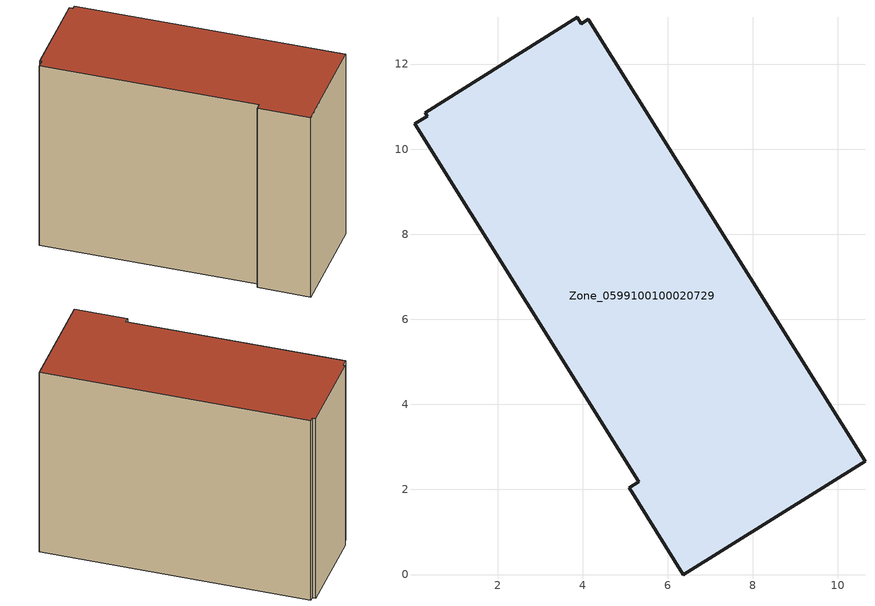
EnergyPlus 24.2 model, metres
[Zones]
Zone_0599100100020729
 floor ground (C_G): 4.14,13.05 10.64,2.66 6.37,0 5.09,2.04 5.32,2.18 0.05,10.6 0.35,10.78 0.3,10.86 3.88,13.1 3.97,12.95 z0
 wall outside (C_F): 5.09,2.04 6.37,0 10.64,2.66 4.14,13.05 3.97,12.95 3.88,13.1 0.3,10.86 0.35,10.78 0.05,10.6 5.32,2.18 5.09,2.04 z0:9.4
 roof outside (C_R): 4.14,13.05 3.97,12.95 3.88,13.1 0.3,10.86 0.35,10.78 0.05,10.6 5.32,2.18 5.09,2.04 6.37,0 10.64,2.66 z9.4
[BUILDING]
Pand.0599100100020729: North Axis=0; Terrain=City; Loads Convergence Tolerance Value=0.04; Temperature Convergence Tolerance Value=0.4; Solar Distribution=FullExterior; Maximum Number of Warmup Days=25; Minimum Number of Warmup Days=1
[Site:Location]
Rotterdam.The.Hague.AP_ZH_NLD Design_Conditions: Latitude=51.96; Longitude=4.45; Time Zone=1; Elevation=-4.5
[SITE:GROUNDTEMPERATURE:BUILDINGSURFACE]
18, 18, 18, 18, 18, 18, 18, 18, 18, 18, 18, 18
[MATERIAL] Thermal Absorptance=0.9; Solar Absorptance=0.7; Visible Absorptance=0.7
Name | Roughness | Thickness | Conductivity | Density | Specific Heat
G.TC.2015-2018 | MediumSmooth | 0.15 | 0.0428571 | 540 | 1210
F.TC.2015-2018 | Rough | 0.3 | 0.0666667 | 1920 | 840
R.TC.2015-2018 | MediumRough | 0.2 | 0.0333333 | 1500 | 1000
[CONSTRUCTION]
C_G: G.TC.2015-2018
C_F: F.TC.2015-2018
C_R: R.TC.2015-2018
[ZONE]
Zone_0599100100020729: Type=1; Multiplier=1; Ceiling Height=Autocalculate; Volume=Autocalculate; Floor Area=autocalculate; Part of Total Floor Area=Yes
[ZONEINFILTRATION:DESIGNFLOWRATE]
Infil_Zone_0599100100020729: Zone or ZoneList or Space or SpaceList=Zone_0599100100020729; Schedule=AlwaysOn; Design Flow Rate Calculation Method=Flow/Area; Flow Rate per Floor Area=0.0015; Constant Term Coefficient=1; Temperature Term Coefficient=0; Velocity Term Coefficient=0; Velocity Squared Term Coefficient=0
[HVACTEMPLATE:ZONE:IDEALLOADSAIRSYSTEM]
Zone_0599100100020729: Maximum Heating Supply Air Temperature=50; Minimum Cooling Supply Air Temperature=13; Maximum Heating Supply Air Humidity Ratio=0.0156; Minimum Cooling Supply Air Humidity Ratio=0.0077; Heating Limit=NoLimit; Cooling Limit=NoLimit; Dehumidification Control Type=ConstantSensibleHeatRatio; Cooling Sensible Heat Ratio=0.7; Dehumidification Setpoint=60; Humidification Control Type=None; Humidification Setpoint=30; Outdoor Air Method=None; Outdoor Air Flow Rate per Person=0.00944; Outdoor Air Flow Rate per Zone Floor Area=0; Outdoor Air Flow Rate per Zone=0; Demand Controlled Ventilation Type=None; Outdoor Air Economizer Type=NoEconomizer; Heat Recovery Type=None; Sensible Heat Recovery Effectiveness=0.7; Latent Heat Recovery Effectiveness=0.65
[ZONECONTROL:THERMOSTAT]
ThermostatControl_Zone_0599100100020729: Zone or ZoneList=Zone_0599100100020729; Control Type Schedule=DualSetpointControlType; Control 1=Thermostat_Zone_0599100100020729; Temperature Difference Between Cutout And Setpoint=0
[THERMOSTATSETPOINT:DUALSETPOINT]
Thermostat_Zone_0599100100020729: Heating Setpoint Temperature Schedule=HeatingSetpoint_Zone_0599100100020729; Cooling Setpoint Temperature Schedule=CoolingSetpoint_Zone_0599100100020729
[SCHEDULE:COMPACT]
HeatingSetpoint_Zone_0599100100020729: Through: 12/31, For: AllDays, Until: 24:00, 21
CoolingSetpoint_Zone_0599100100020729: Through: 12/31, For: AllDays, Until: 24:00, 24
DualSetpointControlType: Through: 12/31, For: AllDays, Until: 24:00, 4
AlwaysOn: Through: 12/31, For: AllDays, Until: 24:00, 1
